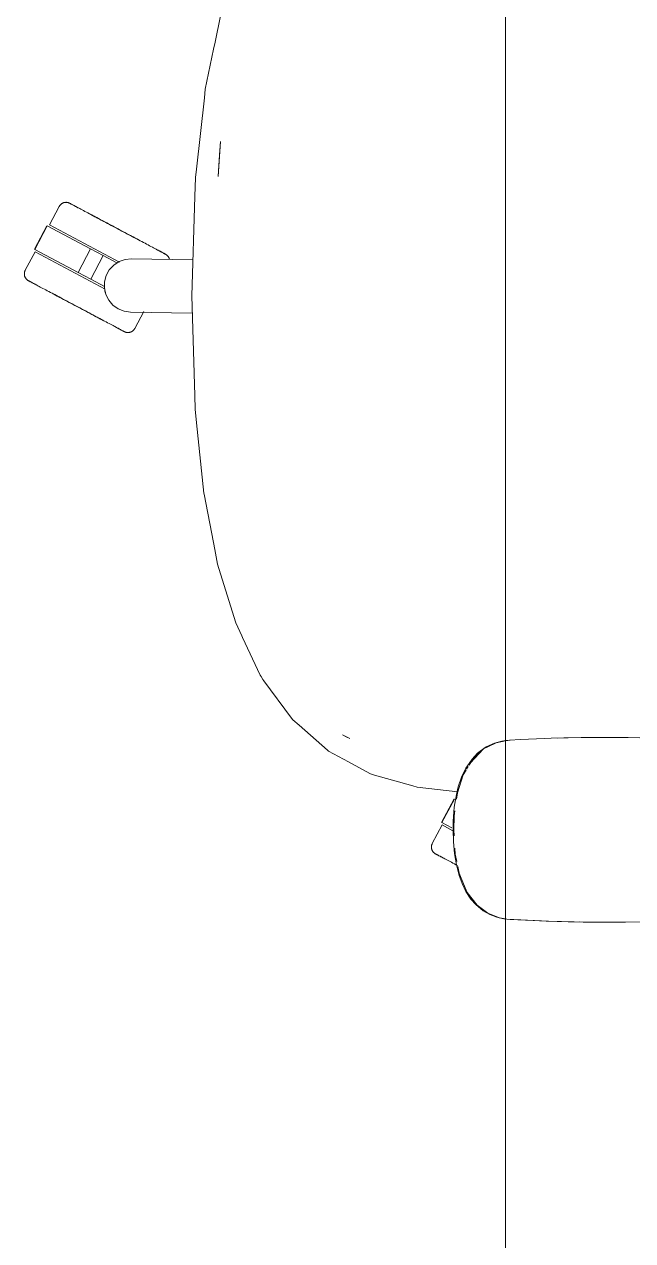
# Model space of a CAD drawing. Header units: millimetres. Extents: x 155927 to 326028, y -36033 to 97293.
# Drawn here: x 207214 to 207532, y 9925 to 10562 of the extents above; entities that cross this region are included whole.
import ezdxf

# ---------------------------------------------------------------- set-up
doc = ezdxf.new("R2010")
doc.units = ezdxf.units.MM
doc.header["$MEASUREMENT"] = 0
doc.layers.add('G-IMPT', color=8, linetype='CONTINUOUS', lineweight=9)
doc.layers.add('I-FURN', color=8, linetype='CONTINUOUS', lineweight=9)

msp = doc.modelspace()

# ---------------------------------------------------------------- linework, layer by layer
at = {"layer": 'G-IMPT'}
for p, q in [((207313.53, 10553), (207316.4, 10566.82)), ((207312.77, 10549.32), (207313.53, 10553)), ((207312.77, 10549.32), (207308.42, 10528.38)), ((207308.42, 10528.38), (207307.93, 10523.96)), ((207303.8, 10486.52), (207307.93, 10523.96)), ((207315.2, 10482.68), (207316.45, 10500.96)), ((207316.45, 10500.96), (207315.84, 10494.01)), ((207315.2, 10482.68), (207315.84, 10494.01)), ((207303.8, 10486.52), (207303.32, 10482.15)), ((207303, 10472.2), (207303.32, 10482.15)), ((207303, 10472.2), (207301.29, 10420.02)), ((207301.29, 10420.02), (207302.91, 10367.86)), ((207302.91, 10367.86), (207303.13, 10360.6)), ((207303.87, 10353.53), (207303.13, 10360.6)), ((207307.69, 10316.54), (207303.87, 10353.53)), ((207307.69, 10316.54), (207307.78, 10316.08)), ((207312.64, 10290.7), (207307.78, 10316.08)), ((207312.64, 10290.7), (207313.35, 10287.03)), ((207314.81, 10279.43), (207313.35, 10287.03)), ((207319, 10265.82), (207314.81, 10279.43)), ((207324.32, 10248.55), (207319, 10265.82)), ((207324.32, 10248.55), (207327.51, 10241.79)), ((207327.94, 10240.87), (207327.51, 10241.79)), ((207337.21, 10221.23), (207327.94, 10240.87)), ((207337.21, 10221.23), (207337.63, 10220.52)), ((207338.57, 10218.94), (207337.63, 10220.52)), ((207339.03, 10218.17), (207338.57, 10218.94)), ((207339.03, 10218.17), (207353.6, 10198.68)), ((207353.6, 10198.68), (207354.33, 10197.71)), ((207357.59, 10194.84), (207354.33, 10197.71)), ((207357.59, 10194.84), (207372.37, 10181.82)), ((207380.34, 10189.84), (207384.23, 10187.89)), ((207380.34, 10189.84), (207382.64, 10188.67)), ((207382.64, 10188.67), (207384.23, 10187.89)), ((207463.9, 10186.55), (207459.95, 10185.49)), ((207460.79, 10185.68), (207465.83, 10186.63)), ((207465.83, 10186.8), (207463.9, 10186.55)), ((207465.83, 10186.63), (207468.13, 10187.05)), ((207467.91, 10187.05), (207465.83, 10186.8)), ((207473.57, 10187.34), (207467.91, 10187.05)), ((207473.57, 10187.34), (207486.13, 10187.95)), ((207489.68, 10188.08), (207486.13, 10187.95)), ((207505.35, 10188.46), (207489.68, 10188.08)), ((207493.08, 10188.13), (207496.4, 10188.28)), ((207498.62, 10188.28), (207496.4, 10188.28)), ((207505.35, 10188.46), (207509.86, 10188.51)), ((207509.86, 10188.51), (207524.57, 10188.5)), ((207530.04, 10188.43), (207524.57, 10188.5)), ((207530.04, 10188.43), (207542.35, 10188.13)), ((207372.37, 10181.82), (207373.04, 10181.23)), ((207383.47, 10175.65), (207373.04, 10181.23)), ((207447.39, 10175.09), (207454.29, 10182.48)), ((207451.08, 10180.16), (207448.21, 10177.12)), ((207448.58, 10177.17), (207454.29, 10182.48)), ((207448.8, 10176.71), (207451.88, 10180.24)), ((207451.08, 10180.16), (207452.4, 10181.3)), ((207454.29, 10182.48), (207451.88, 10180.24)), ((207455.62, 10183.5), (207452.4, 10181.3)), ((207456.53, 10183.58), (207454.29, 10182.48)), ((207455.62, 10183.5), (207459.95, 10185.49)), ((207456.53, 10183.58), (207460.79, 10185.68)), ((207394.71, 10169.64), (207383.47, 10175.65)), ((207444.96, 10172.29), (207445.77, 10173.66)), ((207448.21, 10177.12), (207445.77, 10173.66)), ((207446.7, 10174.02), (207448.58, 10177.17)), ((207447.39, 10175.09), (207448.67, 10176.56)), ((207395.82, 10169.04), (207394.71, 10169.64)), ((207417.17, 10163.04), (207395.82, 10169.04)), ((207440.59, 10159.48), (207443.62, 10168.87)), ((207441.02, 10162.56), (207442.76, 10167.65)), ((207442.76, 10167.65), (207444.96, 10172.29)), ((207443.62, 10168.87), (207445.09, 10171.32)), ((207445.37, 10171.79), (207446.23, 10173.23)), ((207417.17, 10163.04), (207419.43, 10162.4)), ((207440.71, 10159.98), (207419.43, 10162.4)), ((207441.02, 10162.56), (207440.04, 10158.64)), ((207440.04, 10158.64), (207438.92, 10151.88)), ((207440.13, 10156.19), (207440.59, 10159.48)), ((207438.35, 10144.56), (207438.92, 10151.88)), ((207438.86, 10147.22), (207439.26, 10150)), ((207438.35, 10144.56), (207438.26, 10140.05)), ((207438.86, 10147.22), (207438.63, 10140.05)), ((207438.26, 10140.05), (207438.44, 10133.72)), ((207438.82, 10136.95), (207438.63, 10140.05)), ((207439, 10127.57), (207438.44, 10133.72)), ((207439.42, 10127.23), (207439.22, 10130.43)), ((207439, 10127.57), (207440, 10121.63)), ((207440.19, 10123.48), (207439.42, 10127.23)), ((207441.43, 10116.15), (207440, 10121.63)), ((207441.46, 10117.27), (207440.75, 10120.73)), ((207441.43, 10116.15), (207443.02, 10111.82)), ((207441.46, 10117.27), (207443.79, 10111.64)), ((207445, 10107.75), (207443.02, 10111.82)), ((207445.63, 10107.25), (207443.79, 10111.64)), ((207445, 10107.75), (207447.66, 10103.7)), ((207450.84, 10100.46), (207445.63, 10107.25)), ((207447.66, 10103.7), (207450.32, 10100.66)), ((207454.06, 10097.58), (207450.32, 10100.66)), ((207456.47, 10096.29), (207450.84, 10100.46)), ((207457.5, 10095.63), (207454.06, 10097.58)), ((207462.66, 10093.88), (207456.47, 10096.29)), ((207457.5, 10095.63), (207461.14, 10094.23)), ((207462.49, 10093.86), (207461.14, 10094.23)), ((207462.49, 10093.86), (207464.88, 10093.42)), ((207462.66, 10093.88), (207465.83, 10093.4)), ((207466.53, 10093.17), (207464.88, 10093.42)), ((207487.1, 10092.12), (207466.53, 10093.17)), ((207488.31, 10092.08), (207466.53, 10093.17)), ((207466.53, 10093.17), (207468.13, 10093.05)), ((207488.31, 10092.08), (207468.13, 10093.05)), ((207508.5, 10091.62), (207487.1, 10092.12)), ((207498.66, 10091.78), (207487.1, 10092.12)), ((207487.1, 10092.12), (207488.31, 10092.08)), ((207508.5, 10091.62), (207488.31, 10092.08)), ((207528.68, 10091.66), (207498.66, 10091.78)), ((207508.5, 10091.62), (207498.66, 10091.78)), ((207498.66, 10091.78), (207517.89, 10091.57)), ((207506.46, 10091.64), (207504.55, 10091.71)), ((207508.61, 10091.66), (207506.46, 10091.64)), ((207528.68, 10091.66), (207508.5, 10091.62)), ((207528.68, 10091.66), (207517.89, 10091.57)), ((207528.68, 10091.66), (207537.1, 10091.83))]:
    msp.add_line(p, q, dxfattribs=at)
at = {"layer": 'I-FURN'}
for p, q in [((207465.83, 9375.6), (207465.83, 10975.6)), ((207465.83, 10975.6), (207465.83, 9375.6)), ((207231.84, 10466.95), (207226.69, 10457.26)), ((207231.84, 10466.95), (207231.92, 10467.09)), ((207231.92, 10467.09), (207232, 10467.23)), ((207232, 10467.23), (207232.09, 10467.36)), ((207232.09, 10467.36), (207232.19, 10467.49)), ((207232.19, 10467.49), (207232.29, 10467.62)), ((207232.29, 10467.62), (207232.39, 10467.74)), ((207232.39, 10467.74), (207232.5, 10467.86)), ((207232.5, 10467.86), (207232.62, 10467.97)), ((207232.62, 10467.97), (207232.74, 10468.08)), ((207232.74, 10468.08), (207232.86, 10468.19)), ((207232.86, 10468.19), (207232.99, 10468.29)), ((207232.99, 10468.29), (207233.12, 10468.38)), ((207233.12, 10468.38), (207233.25, 10468.47)), ((207233.25, 10468.47), (207233.39, 10468.55)), ((207233.39, 10468.55), (207233.53, 10468.63)), ((207233.53, 10468.63), (207233.68, 10468.7)), ((207233.68, 10468.7), (207233.82, 10468.77)), ((207233.82, 10468.77), (207233.97, 10468.83)), ((207233.97, 10468.83), (207234.12, 10468.88)), ((207234.12, 10468.88), (207234.28, 10468.93)), ((207234.28, 10468.93), (207234.43, 10468.97)), ((207234.43, 10468.97), (207234.59, 10469.01)), ((207234.59, 10469.01), (207234.75, 10469.04)), ((207234.75, 10469.04), (207234.91, 10469.06)), ((207234.91, 10469.06), (207235.07, 10469.07)), ((207235.07, 10469.07), (207235.23, 10469.08)), ((207235.23, 10469.08), (207235.39, 10469.09)), ((207235.39, 10469.09), (207235.55, 10469.09)), ((207235.55, 10469.09), (207235.71, 10469.08)), ((207235.71, 10469.08), (207235.87, 10469.06)), ((207235.87, 10469.06), (207236.03, 10469.04)), ((207236.03, 10469.04), (207236.19, 10469.01)), ((207236.19, 10469.01), (207236.35, 10468.97)), ((207236.35, 10468.97), (207236.51, 10468.93)), ((207236.51, 10468.93), (207236.66, 10468.89)), ((207236.66, 10468.89), (207236.81, 10468.83)), ((207236.81, 10468.83), (207236.96, 10468.77)), ((207236.96, 10468.77), (207237.11, 10468.71)), ((207237.11, 10468.71), (207237.25, 10468.64)), ((207237.25, 10468.64), (207237.29, 10468.62)), ((207237.29, 10468.62), (207237.31, 10468.61)), ((207237.3, 10468.61), (207237.29, 10468.62)), ((207237.34, 10468.59), (207237.3, 10468.61)), ((207237.31, 10468.61), (207237.37, 10468.57)), ((207237.42, 10468.55), (207237.34, 10468.59)), ((207237.37, 10468.57), (207237.47, 10468.52)), ((207237.54, 10468.48), (207237.42, 10468.55)), ((207237.47, 10468.52), (207237.61, 10468.45)), ((207237.71, 10468.4), (207237.54, 10468.48)), ((207237.61, 10468.45), (207237.79, 10468.35)), ((207237.91, 10468.29), (207237.71, 10468.4)), ((207237.79, 10468.35), (207238.01, 10468.23)), ((207238.15, 10468.16), (207237.91, 10468.29)), ((207238.01, 10468.23), (207238.27, 10468.1)), ((207238.43, 10468.01), (207238.15, 10468.16)), ((207238.27, 10468.1), (207238.57, 10467.94)), ((207238.74, 10467.84), (207238.43, 10468.01)), ((207238.57, 10467.94), (207238.9, 10467.76)), ((207239.1, 10467.66), (207238.74, 10467.84)), ((207238.9, 10467.76), (207239.28, 10467.56)), ((207239.49, 10467.45), (207239.1, 10467.66)), ((207239.28, 10467.56), (207239.69, 10467.34)), ((207239.92, 10467.22), (207239.49, 10467.45)), ((207239.69, 10467.34), (207240.13, 10467.11)), ((207240.39, 10466.97), (207239.92, 10467.22)), ((207240.13, 10467.11), (207240.61, 10466.85)), ((207240.89, 10466.7), (207240.39, 10466.97)), ((207240.61, 10466.85), (207241.13, 10466.58)), ((207241.43, 10466.42), (207240.89, 10466.7)), ((207241.13, 10466.58), (207241.68, 10466.28)), ((207241.99, 10466.12), (207241.43, 10466.42)), ((207241.68, 10466.28), (207242.27, 10465.97)), ((207242.6, 10465.8), (207241.99, 10466.12)), ((207243.23, 10465.46), (207242.6, 10465.8)), ((207243.89, 10465.11), (207243.23, 10465.46)), ((207244.59, 10464.74), (207243.89, 10465.11)), ((207245.31, 10464.35), (207244.59, 10464.74)), ((207246.06, 10463.96), (207245.31, 10464.35)), ((207246.84, 10463.54), (207246.06, 10463.96)), ((207247.64, 10463.12), (207246.84, 10463.54)), ((207248.46, 10462.68), (207247.64, 10463.12)), ((207248.23, 10462.8), (207248.85, 10462.47)), ((207249.31, 10462.23), (207248.46, 10462.68)), ((207248.85, 10462.47), (207249.7, 10462.02)), ((207250.18, 10461.77), (207249.31, 10462.23)), ((207249.7, 10462.02), (207250.58, 10461.55)), ((207251.06, 10461.29), (207250.18, 10461.77)), ((207250.58, 10461.55), (207251.48, 10461.07)), ((207251.97, 10460.81), (207251.06, 10461.29)), ((207251.48, 10461.07), (207252.39, 10460.59)), ((207252.89, 10460.32), (207251.97, 10460.81)), ((207252.39, 10460.59), (207253.32, 10460.09)), ((207225.4, 10456.82), (207218.83, 10444.46)), ((207219, 10444.37), (207225.57, 10456.73)), ((207225.57, 10456.73), (207248.28, 10444.65)), ((207263.44, 10437.72), (207226.69, 10457.26)), ((207253.83, 10459.82), (207252.89, 10460.32)), ((207253.32, 10460.09), (207254.27, 10459.59)), ((207254.78, 10459.32), (207253.83, 10459.82)), ((207254.27, 10459.59), (207255.22, 10459.08)), ((207255.74, 10458.81), (207254.78, 10459.32)), ((207255.22, 10459.08), (207256.19, 10458.57)), ((207256.72, 10458.29), (207255.74, 10458.81)), ((207256.19, 10458.57), (207257.17, 10458.05)), ((207257.7, 10457.76), (207256.72, 10458.29)), ((207257.17, 10458.05), (207258.16, 10457.52)), ((207258.69, 10457.24), (207257.7, 10457.76)), ((207258.16, 10457.52), (207259.15, 10456.99)), ((207259.69, 10456.71), (207258.69, 10457.24)), ((207259.15, 10456.99), (207260.15, 10456.46)), ((207260.69, 10456.18), (207259.69, 10456.71)), ((207260.15, 10456.46), (207261.15, 10455.93)), ((207261.7, 10455.64), (207260.69, 10456.18)), ((207261.15, 10455.93), (207262.16, 10455.4)), ((207262.7, 10455.11), (207261.7, 10455.64)), ((207262.16, 10455.4), (207263.16, 10454.86)), ((207263.71, 10454.57), (207262.7, 10455.11)), ((207263.16, 10454.86), (207264.17, 10454.33)), ((207264.71, 10454.04), (207263.71, 10454.57)), ((207264.17, 10454.33), (207265.17, 10453.79)), ((207265.71, 10453.51), (207264.71, 10454.04)), ((207265.17, 10453.79), (207266.17, 10453.26)), ((207266.7, 10452.98), (207265.71, 10453.51)), ((207266.17, 10453.26), (207267.16, 10452.74)), ((207267.69, 10452.45), (207266.7, 10452.98)), ((207267.16, 10452.74), (207268.14, 10452.21)), ((207268.67, 10451.93), (207267.69, 10452.45)), ((207268.14, 10452.21), (207269.12, 10451.7)), ((207269.64, 10451.42), (207268.67, 10451.93)), ((207269.12, 10451.7), (207270.08, 10451.18)), ((207270.59, 10450.91), (207269.64, 10451.42)), ((207270.08, 10451.18), (207271.03, 10450.68)), ((207271.54, 10450.41), (207270.59, 10450.91)), ((207271.03, 10450.68), (207271.97, 10450.18)), ((207272.47, 10449.91), (207271.54, 10450.41)), ((207271.97, 10450.18), (207272.89, 10449.69)), ((207273.38, 10449.43), (207272.47, 10449.91)), ((207272.89, 10449.69), (207273.8, 10449.21)), ((207274.28, 10448.95), (207273.38, 10449.43)), ((207275.15, 10448.48), (207274.28, 10448.95)), ((207276.01, 10448.03), (207275.15, 10448.48)), ((207276.85, 10447.59), (207276.01, 10448.03)), ((207219.18, 10443.14), (207214.03, 10433.45)), ((207241.7, 10432.29), (207219, 10444.37)), ((207255.9, 10423.61), (207219.18, 10443.14)), ((207241.7, 10432.29), (207248.28, 10444.65)), ((207248.28, 10444.65), (207254.92, 10441.12)), ((207277.66, 10447.15), (207276.85, 10447.59)), ((207278.45, 10446.73), (207277.66, 10447.15)), ((207279.21, 10446.33), (207278.45, 10446.73)), ((207279.94, 10445.94), (207279.21, 10446.33)), ((207280.65, 10445.56), (207279.94, 10445.94)), ((207281.33, 10445.2), (207280.65, 10445.56)), ((207281.98, 10444.86), (207281.33, 10445.2)), ((207282.59, 10444.53), (207281.98, 10444.86)), ((207283.18, 10444.22), (207282.59, 10444.53)), ((207282.86, 10444.39), (207283.43, 10444.08)), ((207283.73, 10443.93), (207283.18, 10444.22)), ((207283.43, 10444.08), (207283.97, 10443.8)), ((207284.24, 10443.65), (207283.73, 10443.93)), ((207283.97, 10443.8), (207284.47, 10443.53)), ((207284.73, 10443.4), (207284.24, 10443.65)), ((207284.47, 10443.53), (207284.94, 10443.28)), ((207285.17, 10443.16), (207284.73, 10443.4)), ((207284.94, 10443.28), (207285.37, 10443.06)), ((207285.58, 10442.94), (207285.17, 10443.16)), ((207285.37, 10443.06), (207285.76, 10442.85)), ((207285.96, 10442.74), (207285.58, 10442.94)), ((207285.76, 10442.85), (207286.11, 10442.66)), ((207286.29, 10442.56), (207285.96, 10442.74)), ((207286.11, 10442.66), (207286.43, 10442.49)), ((207286.59, 10442.41), (207286.29, 10442.56)), ((207286.43, 10442.49), (207286.71, 10442.34)), ((207286.85, 10442.27), (207286.59, 10442.41)), ((207286.71, 10442.34), (207286.95, 10442.21)), ((207287.07, 10442.15), (207286.85, 10442.27)), ((207286.95, 10442.21), (207287.15, 10442.11)), ((207287.25, 10442.06), (207287.07, 10442.15)), ((207287.15, 10442.11), (207287.32, 10442.02)), ((207287.39, 10441.98), (207287.25, 10442.06)), ((207287.32, 10442.02), (207287.44, 10441.95)), ((207287.49, 10441.93), (207287.39, 10441.98)), ((207287.44, 10441.95), (207287.52, 10441.91)), ((207287.55, 10441.9), (207287.49, 10441.93)), ((207287.52, 10441.91), (207287.56, 10441.89)), ((207287.57, 10441.89), (207287.55, 10441.9)), ((207287.56, 10441.89), (207287.57, 10441.89)), ((207287.57, 10441.89), (207287.71, 10441.81)), ((207287.71, 10441.81), (207287.85, 10441.72)), ((207287.85, 10441.72), (207287.98, 10441.63)), ((207287.98, 10441.63), (207288.11, 10441.54)), ((207288.11, 10441.54), (207288.24, 10441.44)), ((207288.24, 10441.44), (207288.36, 10441.33)), ((207288.36, 10441.33), (207288.48, 10441.22)), ((207288.48, 10441.22), (207288.59, 10441.11)), ((207248.35, 10428.76), (207254.92, 10441.12)), ((207254.92, 10441.12), (207262.06, 10437.32)), ((207258.1, 10433.7), (207260.38, 10436.18)), ((207260.38, 10436.18), (207263.19, 10438.05)), ((207263.19, 10438.05), (207266.37, 10439.19)), ((207266.37, 10439.19), (207269.72, 10439.54)), ((207269.72, 10439.54), (207301.91, 10438.98)), ((207288.59, 10441.11), (207288.7, 10440.99)), ((207288.7, 10440.99), (207288.8, 10440.87)), ((207288.8, 10440.87), (207288.9, 10440.74)), ((207288.9, 10440.74), (207289, 10440.61)), ((207289, 10440.61), (207289.08, 10440.47)), ((207289.08, 10440.47), (207289.17, 10440.34)), ((207289.17, 10440.34), (207289.25, 10440.2)), ((207289.25, 10440.2), (207289.32, 10440.05)), ((207289.32, 10440.05), (207289.38, 10439.9)), ((207289.38, 10439.9), (207289.44, 10439.75)), ((207289.44, 10439.75), (207289.5, 10439.6)), ((207289.5, 10439.6), (207289.55, 10439.45)), ((207289.55, 10439.45), (207289.59, 10439.29)), ((207289.59, 10439.29), (207289.62, 10439.14)), ((207213.56, 10431.71), (207213.57, 10431.87)), ((207213.56, 10431.55), (207213.56, 10431.71)), ((207213.56, 10431.39), (207213.56, 10431.55)), ((207213.57, 10431.23), (207213.56, 10431.39)), ((207213.57, 10431.87), (207213.59, 10432.03)), ((207213.59, 10431.07), (207213.57, 10431.23)), ((207213.59, 10432.03), (207213.61, 10432.19)), ((207213.61, 10430.91), (207213.59, 10431.07)), ((207213.61, 10432.19), (207213.64, 10432.35)), ((207213.64, 10430.75), (207213.61, 10430.91)), ((207213.64, 10432.35), (207213.67, 10432.51)), ((207213.68, 10430.59), (207213.64, 10430.75)), ((207213.67, 10432.51), (207213.71, 10432.67)), ((207213.72, 10430.44), (207213.68, 10430.59)), ((207213.71, 10432.67), (207213.76, 10432.82)), ((207213.77, 10430.28), (207213.72, 10430.44)), ((207213.76, 10432.82), (207213.81, 10432.97)), ((207213.82, 10430.13), (207213.77, 10430.28)), ((207213.81, 10432.97), (207213.87, 10433.12)), ((207213.88, 10429.98), (207213.82, 10430.13)), ((207213.87, 10433.12), (207213.94, 10433.27)), ((207213.95, 10429.84), (207213.88, 10429.98)), ((207213.94, 10433.27), (207214.01, 10433.41)), ((207214.02, 10429.69), (207213.95, 10429.84)), ((207214.01, 10433.41), (207214.03, 10433.45)), ((207214.1, 10429.55), (207214.02, 10429.69)), ((207214.18, 10429.41), (207214.1, 10429.55)), ((207214.27, 10429.28), (207214.18, 10429.41)), ((207214.36, 10429.15), (207214.27, 10429.28)), ((207214.46, 10429.02), (207214.36, 10429.15)), ((207214.56, 10428.9), (207214.46, 10429.02)), ((207214.67, 10428.78), (207214.56, 10428.9)), ((207214.79, 10428.66), (207214.67, 10428.78)), ((207214.9, 10428.55), (207214.79, 10428.66)), ((207215.03, 10428.45), (207214.9, 10428.55)), ((207248.35, 10428.76), (207241.7, 10432.29)), ((207255.49, 10424.96), (207248.35, 10428.76)), ((207255.62, 10427.48), (207256.48, 10430.74)), ((207256.48, 10430.74), (207258.1, 10433.7)), ((207215.15, 10428.35), (207215.03, 10428.45)), ((207215.28, 10428.25), (207215.15, 10428.35)), ((207215.42, 10428.16), (207215.28, 10428.25)), ((207215.56, 10428.08), (207215.42, 10428.16)), ((207215.7, 10428), (207215.56, 10428.08)), ((207215.74, 10427.98), (207215.7, 10428)), ((207215.7, 10428), (207215.7, 10428)), ((207215.7, 10428), (207215.72, 10427.99)), ((207215.72, 10427.99), (207215.78, 10427.96)), ((207215.83, 10427.93), (207215.74, 10427.98)), ((207215.78, 10427.96), (207215.88, 10427.9)), ((207215.95, 10427.87), (207215.83, 10427.93)), ((207215.88, 10427.9), (207216.02, 10427.83)), ((207216.11, 10427.78), (207215.95, 10427.87)), ((207216.02, 10427.83), (207216.2, 10427.73)), ((207216.31, 10427.67), (207216.11, 10427.78)), ((207216.2, 10427.73), (207216.42, 10427.62)), ((207216.55, 10427.55), (207216.31, 10427.67)), ((207216.42, 10427.62), (207216.68, 10427.48)), ((207216.83, 10427.4), (207216.55, 10427.55)), ((207216.68, 10427.48), (207216.97, 10427.32)), ((207217.15, 10427.23), (207216.83, 10427.4)), ((207216.97, 10427.32), (207217.31, 10427.14)), ((207217.5, 10427.04), (207217.15, 10427.23)), ((207217.31, 10427.14), (207217.68, 10426.95)), ((207217.9, 10426.83), (207217.5, 10427.04)), ((207217.68, 10426.95), (207218.09, 10426.73)), ((207218.33, 10426.6), (207217.9, 10426.83)), ((207218.09, 10426.73), (207218.54, 10426.49)), ((207218.79, 10426.35), (207218.33, 10426.6)), ((207218.54, 10426.49), (207219.02, 10426.23)), ((207219.29, 10426.09), (207218.79, 10426.35)), ((207219.02, 10426.23), (207219.54, 10425.96)), ((207219.83, 10425.8), (207219.29, 10426.09)), ((207219.54, 10425.96), (207220.09, 10425.67)), ((207220.4, 10425.5), (207219.83, 10425.8)), ((207220.09, 10425.67), (207220.67, 10425.36)), ((207220.67, 10425.36), (207221.29, 10425.03)), ((207221.29, 10425.03), (207221.94, 10424.68)), ((207221.94, 10424.68), (207222.61, 10424.32)), ((207222.61, 10424.32), (207223.32, 10423.95)), ((207223.32, 10423.95), (207224.06, 10423.56)), ((207224.06, 10423.56), (207224.82, 10423.15)), ((207224.82, 10423.15), (207225.61, 10422.73)), ((207225.61, 10422.73), (207226.42, 10422.3)), ((207226.42, 10422.3), (207227.25, 10421.86)), ((207255.56, 10424.11), (207255.62, 10427.48)), ((207256.31, 10420.82), (207255.56, 10424.11)), ((207227.25, 10421.86), (207228.11, 10421.4)), ((207228.11, 10421.4), (207228.99, 10420.94)), ((207228.99, 10420.94), (207229.88, 10420.46)), ((207230.37, 10420.2), (207229.47, 10420.68)), ((207229.88, 10420.46), (207230.8, 10419.97)), ((207231.3, 10419.71), (207230.37, 10420.2)), ((207230.8, 10419.97), (207231.73, 10419.48)), ((207232.23, 10419.21), (207231.3, 10419.71)), ((207231.73, 10419.48), (207232.67, 10418.98)), ((207233.18, 10418.7), (207232.23, 10419.21)), ((207232.67, 10418.98), (207233.63, 10418.47)), ((207234.15, 10418.19), (207233.18, 10418.7)), ((207233.63, 10418.47), (207234.6, 10417.95)), ((207235.12, 10417.67), (207234.15, 10418.19)), ((207234.6, 10417.95), (207235.57, 10417.43)), ((207236.11, 10417.15), (207235.12, 10417.67)), ((207235.57, 10417.43), (207236.56, 10416.91)), ((207237.1, 10416.62), (207236.11, 10417.15)), ((207236.56, 10416.91), (207237.56, 10416.38)), ((207238.09, 10416.09), (207237.1, 10416.62)), ((207237.56, 10416.38), (207238.55, 10415.85)), ((207239.1, 10415.56), (207238.09, 10416.09)), ((207238.55, 10415.85), (207239.56, 10415.31)), ((207257.82, 10417.8), (207256.31, 10420.82)), ((207260.02, 10415.24), (207257.82, 10417.8)), ((207240.1, 10415.03), (207239.1, 10415.56)), ((207239.56, 10415.31), (207240.56, 10414.78)), ((207241.11, 10414.49), (207240.1, 10415.03)), ((207240.56, 10414.78), (207241.57, 10414.25)), ((207242.11, 10413.96), (207241.11, 10414.49)), ((207241.57, 10414.25), (207242.57, 10413.71)), ((207243.11, 10413.42), (207242.11, 10413.96)), ((207242.57, 10413.71), (207243.57, 10413.18)), ((207244.11, 10412.89), (207243.11, 10413.42)), ((207243.57, 10413.18), (207244.57, 10412.65)), ((207245.11, 10412.36), (207244.11, 10412.89)), ((207244.57, 10412.65), (207245.56, 10412.12)), ((207246.09, 10411.84), (207245.11, 10412.36)), ((207245.56, 10412.12), (207246.55, 10411.6)), ((207247.07, 10411.32), (207246.09, 10411.84)), ((207246.55, 10411.6), (207247.52, 10411.08)), ((207248.04, 10410.8), (207247.07, 10411.32)), ((207247.52, 10411.08), (207248.48, 10410.57)), ((207249, 10410.29), (207248.04, 10410.8)), ((207248.48, 10410.57), (207249.43, 10410.06)), ((207249.94, 10409.79), (207249, 10410.29)), ((207249.43, 10410.06), (207250.37, 10409.56)), ((207250.87, 10409.3), (207249.94, 10409.79)), ((207250.37, 10409.56), (207251.29, 10409.07)), ((207262.76, 10413.28), (207260.02, 10415.24)), ((207265.89, 10412.02), (207262.76, 10413.28)), ((207269.23, 10411.56), (207265.89, 10412.02)), ((207301.57, 10410.99), (207269.23, 10411.56)), ((207271.42, 10402.94), (207276.12, 10411.78)), ((207251.79, 10408.81), (207250.87, 10409.3)), ((207251.29, 10409.07), (207252.2, 10408.59)), ((207252.68, 10408.34), (207251.79, 10408.81)), ((207252.2, 10408.59), (207253.09, 10408.12)), ((207253.56, 10407.87), (207252.68, 10408.34)), ((207253.09, 10408.12), (207253.96, 10407.66)), ((207254.42, 10407.41), (207253.56, 10407.87)), ((207253.96, 10407.66), (207254.8, 10407.21)), ((207255.25, 10406.97), (207254.42, 10407.41)), ((207254.8, 10407.21), (207255.63, 10406.77)), ((207255.63, 10406.77), (207256.43, 10406.34)), ((207256.43, 10406.34), (207257.2, 10405.93)), ((207257.2, 10405.93), (207257.95, 10405.53)), ((207257.95, 10405.53), (207258.68, 10405.15)), ((207258.68, 10405.15), (207259.37, 10404.78)), ((207259.37, 10404.78), (207260.03, 10404.43)), ((207260.03, 10404.43), (207260.67, 10404.09)), ((207260.67, 10404.09), (207261.27, 10403.77)), ((207261.58, 10403.6), (207261, 10403.91)), ((207261.27, 10403.77), (207261.84, 10403.47)), ((207262.13, 10403.31), (207261.58, 10403.6)), ((207261.84, 10403.47), (207262.37, 10403.18)), ((207262.65, 10403.04), (207262.13, 10403.31)), ((207262.37, 10403.18), (207262.87, 10402.92)), ((207263.13, 10402.78), (207262.65, 10403.04)), ((207262.87, 10402.92), (207263.34, 10402.67)), ((207263.58, 10402.54), (207263.13, 10402.78)), ((207263.34, 10402.67), (207263.77, 10402.44)), ((207263.99, 10402.32), (207263.58, 10402.54)), ((207263.77, 10402.44), (207264.16, 10402.23)), ((207264.36, 10402.13), (207263.99, 10402.32)), ((207264.16, 10402.23), (207264.52, 10402.04)), ((207264.7, 10401.95), (207264.36, 10402.13)), ((207264.52, 10402.04), (207264.84, 10401.87)), ((207264.99, 10401.79), (207264.7, 10401.95)), ((207264.84, 10401.87), (207265.12, 10401.72)), ((207265.25, 10401.65), (207264.99, 10401.79)), ((207265.12, 10401.72), (207265.36, 10401.6)), ((207265.47, 10401.54), (207265.25, 10401.65)), ((207265.36, 10401.6), (207265.56, 10401.49)), ((207265.65, 10401.44), (207265.47, 10401.54)), ((207265.56, 10401.49), (207265.72, 10401.4)), ((207265.79, 10401.37), (207265.65, 10401.44)), ((207265.72, 10401.4), (207265.84, 10401.34)), ((207265.89, 10401.31), (207265.79, 10401.37)), ((207265.84, 10401.34), (207265.92, 10401.3)), ((207265.95, 10401.28), (207265.89, 10401.31)), ((207265.92, 10401.3), (207265.97, 10401.27)), ((207265.97, 10401.27), (207265.95, 10401.28)), ((207266.01, 10401.25), (207265.97, 10401.27)), ((207265.97, 10401.27), (207265.97, 10401.27)), ((207266.15, 10401.18), (207266.01, 10401.25)), ((207266.3, 10401.11), (207266.15, 10401.18)), ((207266.45, 10401.05), (207266.3, 10401.11)), ((207266.6, 10401), (207266.45, 10401.05)), ((207266.76, 10400.95), (207266.6, 10401)), ((207266.91, 10400.91), (207266.76, 10400.95)), ((207267.07, 10400.88), (207266.91, 10400.91)), ((207267.23, 10400.85), (207267.07, 10400.88)), ((207267.39, 10400.83), (207267.23, 10400.85)), ((207267.55, 10400.81), (207267.39, 10400.83)), ((207267.71, 10400.8), (207267.55, 10400.81)), ((207267.87, 10400.8), (207267.71, 10400.8)), ((207268.03, 10400.8), (207267.87, 10400.8)), ((207268.19, 10400.81), (207268.03, 10400.8)), ((207268.35, 10400.83), (207268.19, 10400.81)), ((207268.51, 10400.85), (207268.35, 10400.83)), ((207268.67, 10400.88), (207268.51, 10400.85)), ((207268.83, 10400.92), (207268.67, 10400.88)), ((207268.99, 10400.96), (207268.83, 10400.92)), ((207269.14, 10401.01), (207268.99, 10400.96)), ((207269.29, 10401.06), (207269.14, 10401.01)), ((207269.44, 10401.12), (207269.29, 10401.06)), ((207269.59, 10401.19), (207269.44, 10401.12)), ((207269.73, 10401.26), (207269.59, 10401.19)), ((207269.87, 10401.33), (207269.73, 10401.26)), ((207270.01, 10401.42), (207269.87, 10401.33)), ((207270.15, 10401.51), (207270.01, 10401.42)), ((207270.28, 10401.6), (207270.15, 10401.51)), ((207270.4, 10401.7), (207270.28, 10401.6)), ((207270.53, 10401.8), (207270.4, 10401.7)), ((207270.65, 10401.91), (207270.53, 10401.8)), ((207270.76, 10402.03), (207270.65, 10401.91)), ((207270.87, 10402.14), (207270.76, 10402.03)), ((207270.97, 10402.27), (207270.87, 10402.14)), ((207271.07, 10402.39), (207270.97, 10402.27)), ((207271.17, 10402.52), (207271.07, 10402.39)), ((207271.26, 10402.66), (207271.17, 10402.52)), ((207271.34, 10402.8), (207271.26, 10402.66)), ((207271.42, 10402.94), (207271.34, 10402.8)), ((207438.76, 10156.27), (207432.18, 10143.91)), ((207432.35, 10143.82), (207438.93, 10156.18)), ((207438.93, 10156.18), (207439.02, 10156.13)), ((207432.54, 10142.59), (207427.39, 10132.91)), ((207437.65, 10141.01), (207432.35, 10143.82)), ((207438.17, 10139.6), (207432.54, 10142.59)), ((207426.92, 10131.17), (207426.93, 10131.33)), ((207426.92, 10131.01), (207426.92, 10131.17)), ((207426.92, 10130.84), (207426.92, 10131.01)), ((207426.93, 10130.68), (207426.92, 10130.84)), ((207426.93, 10131.33), (207426.95, 10131.49)), ((207426.95, 10130.52), (207426.93, 10130.68)), ((207426.95, 10131.49), (207426.97, 10131.65)), ((207426.97, 10130.36), (207426.95, 10130.52)), ((207426.97, 10131.65), (207427, 10131.81)), ((207427, 10130.21), (207426.97, 10130.36)), ((207427, 10131.81), (207427.03, 10131.96)), ((207427.03, 10130.05), (207427, 10130.21)), ((207427.03, 10131.96), (207427.07, 10132.12)), ((207427.08, 10129.89), (207427.03, 10130.05)), ((207427.07, 10132.12), (207427.12, 10132.27)), ((207427.12, 10129.74), (207427.08, 10129.89)), ((207427.12, 10132.27), (207427.17, 10132.43)), ((207427.18, 10129.59), (207427.12, 10129.74)), ((207427.17, 10132.43), (207427.23, 10132.58)), ((207427.24, 10129.44), (207427.18, 10129.59)), ((207427.23, 10132.58), (207427.3, 10132.72)), ((207427.3, 10129.29), (207427.24, 10129.44)), ((207427.3, 10132.72), (207427.37, 10132.87)), ((207427.38, 10129.15), (207427.3, 10129.29)), ((207427.37, 10132.87), (207427.39, 10132.91)), ((207427.45, 10129), (207427.38, 10129.15)), ((207427.54, 10128.87), (207427.45, 10129)), ((207427.63, 10128.73), (207427.54, 10128.87)), ((207427.72, 10128.6), (207427.63, 10128.73)), ((207427.82, 10128.47), (207427.72, 10128.6)), ((207427.92, 10128.35), (207427.82, 10128.47)), ((207428.03, 10128.23), (207427.92, 10128.35)), ((207428.15, 10128.12), (207428.03, 10128.23)), ((207428.26, 10128.01), (207428.15, 10128.12)), ((207428.39, 10127.9), (207428.26, 10128.01)), ((207428.51, 10127.8), (207428.39, 10127.9)), ((207428.64, 10127.71), (207428.51, 10127.8)), ((207428.78, 10127.62), (207428.64, 10127.71)), ((207428.91, 10127.53), (207428.78, 10127.62)), ((207429.06, 10127.46), (207428.91, 10127.53)), ((207429.06, 10127.45), (207429.06, 10127.46)), ((207429.06, 10127.46), (207429.08, 10127.44)), ((207429.1, 10127.43), (207429.06, 10127.45)), ((207429.08, 10127.44), (207429.14, 10127.41)), ((207429.19, 10127.39), (207429.1, 10127.43)), ((207429.14, 10127.41), (207429.24, 10127.36)), ((207429.31, 10127.32), (207429.19, 10127.39)), ((207429.24, 10127.36), (207429.38, 10127.28)), ((207429.47, 10127.24), (207429.31, 10127.32)), ((207429.38, 10127.28), (207429.56, 10127.19)), ((207429.67, 10127.13), (207429.47, 10127.24)), ((207429.56, 10127.19), (207429.78, 10127.07)), ((207429.91, 10127), (207429.67, 10127.13)), ((207429.78, 10127.07), (207430.03, 10126.94)), ((207430.19, 10126.85), (207429.91, 10127)), ((207430.03, 10126.94), (207430.33, 10126.78)), ((207430.51, 10126.68), (207430.19, 10126.85)), ((207430.33, 10126.78), (207430.67, 10126.6)), ((207430.86, 10126.49), (207430.51, 10126.68)), ((207430.67, 10126.6), (207431.04, 10126.4)), ((207431.26, 10126.29), (207430.86, 10126.49)), ((207431.04, 10126.4), (207431.45, 10126.18)), ((207431.69, 10126.06), (207431.26, 10126.29)), ((207431.45, 10126.18), (207431.9, 10125.95)), ((207432.15, 10125.81), (207431.69, 10126.06)), ((207431.9, 10125.95), (207432.38, 10125.69)), ((207432.65, 10125.54), (207432.15, 10125.81)), ((207432.38, 10125.69), (207432.9, 10125.41)), ((207433.19, 10125.26), (207432.65, 10125.54)), ((207432.9, 10125.41), (207433.45, 10125.12)), ((207433.76, 10124.96), (207433.19, 10125.26)), ((207433.45, 10125.12), (207434.03, 10124.81)), ((207434.03, 10124.81), (207434.65, 10124.48)), ((207434.65, 10124.48), (207435.29, 10124.14)), ((207435.29, 10124.14), (207435.97, 10123.78)), ((207435.97, 10123.78), (207436.68, 10123.4)), ((207436.68, 10123.4), (207437.41, 10123.01)), ((207437.41, 10123.01), (207438.18, 10122.61)), ((207438.18, 10122.61), (207438.96, 10122.19)), ((207438.96, 10122.19), (207439.78, 10121.76)), ((207439.78, 10121.76), (207440.61, 10121.31))]:
    msp.add_line(p, q, dxfattribs=at)
msp.add_arc((207269.29, 10425.55), 13.81, 192.34734, 197.33603, dxfattribs=at)
msp.add_open_spline([(207255.97, 10421.91), (207255.85, 10422.33), (207255.78, 10422.77), (207255.72, 10423.2)], degree=3, dxfattribs=at)

doc.saveas('drawing.dxf')
